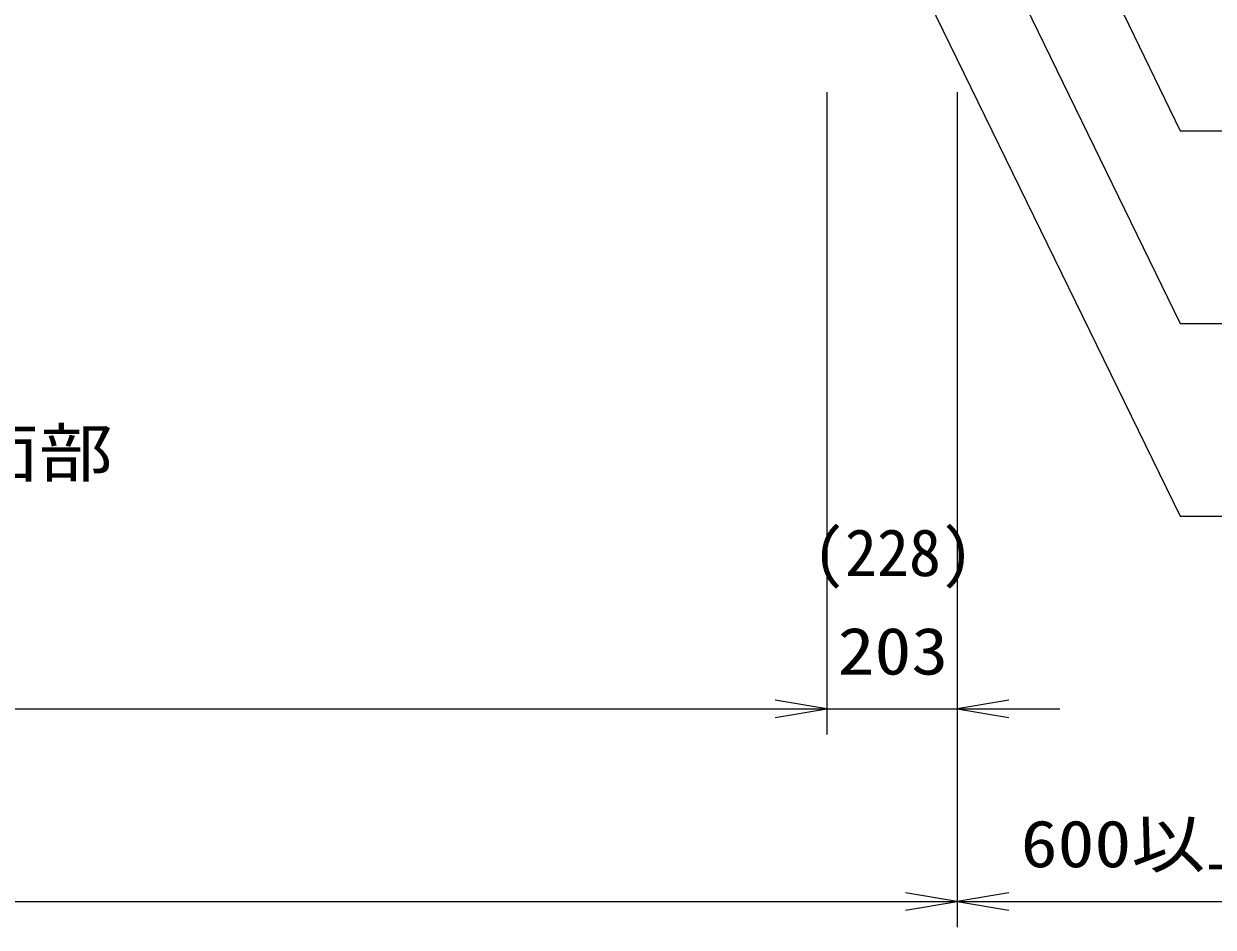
# Model space of a CAD drawing. Units: millimetres at full size; details may follow other scales. Extents: x 37600 to 71200, y -27760 to -4000.
# Drawn here: x 60550 to 62402, y -22896 to -21489 of the extents above; entities that cross this region are included whole.
import ezdxf
from ezdxf.enums import TextEntityAlignment as Align

# ---------------------------------------------------------------- set-up
doc = ezdxf.new("R2010")
doc.units = ezdxf.units.MM
doc.header["$LTSCALE"] = 80.0044
doc.layers.add('寸法', color=6, linetype='Continuous', lineweight=13)
doc.styles.add('ＭＳ ゴシック', font='')
doc.styles.get('ＭＳ ゴシック').set_extended_font_data('MS Gothic')

# ---------------------------------------------------------------- blocks, each defined once
blk = doc.blocks.new('open_arrow')
at = {"color": 0, "linetype": 'Continuous', "lineweight": -2}
blk.add_lwpolyline([(7.5, 1.25), (0, 0), (7.5, -1.25)], dxfattribs=at)

msp = doc.modelspace()

# ---------------------------------------------------------------- linework, layer by layer
at = {"layer": '寸法'}
for p, q in [((61800, -21596), (61800, -22596)), ((61800, -21596), (61800, -22596)), ((62003, -21596), (62003, -22896)), ((62003, -21596), (62003, -22596)), ((62003, -21596), (62003, -22896)), ((58600, -22556), (61800, -22556)), ((61640, -22556), (62163, -22556)), ((58397, -22856), (62003, -22856)), ((62003, -22856), (62603, -22856))]:
    msp.add_line(p, q, dxfattribs=at)
for points in [[(61900, -20726), (61934.84, -20798.01), (62350, -21656), (63043.33, -21656)], [(61825, -20876), (61859.98, -20947.95), (62350, -21956), (63383.33, -21956)], [(61750, -21026), (61785.07, -21097.9), (62350, -22256), (62803.33, -22256)]]:
    msp.add_lwpolyline(points, dxfattribs=at)

# ---------------------------------------------------------------- block references
at = {"layer": '寸法', "xscale": 10.7, "yscale": 10.7, "rotation": 180}
for p in [(61800, -22556), (61800, -22556), (62003, -22856)]:
    msp.add_blockref('open_arrow', p, dxfattribs=at)
at = {"layer": '寸法', "xscale": 10.7, "yscale": 10.7}
for p in [(62003, -22556), (62003, -22856)]:
    msp.add_blockref('open_arrow', p, dxfattribs=at)

# ---------------------------------------------------------------- texts
at = {"layer": '寸法', "color": 3, "style": 'ＭＳ ゴシック', "width": 1.15}
msp.add_text('( )内数値は端面部', height=73.31, dxfattribs=at).set_placement((60200, -22216), align=Align.BOTTOM_CENTER)
at = {"layer": '寸法', "color": 3, "style": 'ＭＳ ゴシック'}
msp.add_text('(228)', height=73.31, dxfattribs=at).set_placement((61903, -22276), align=Align.TOP_CENTER)
at = {"layer": '寸法', "style": 'ＭＳ ゴシック', "width": 1.15}
for s, p in [('203', (61903, -22466)), ('600以上', (62303, -22766))]:
    msp.add_text(s, height=73.31, dxfattribs=at).set_placement(p, align=Align.MIDDLE_CENTER)

doc.saveas('drawing.dxf')
